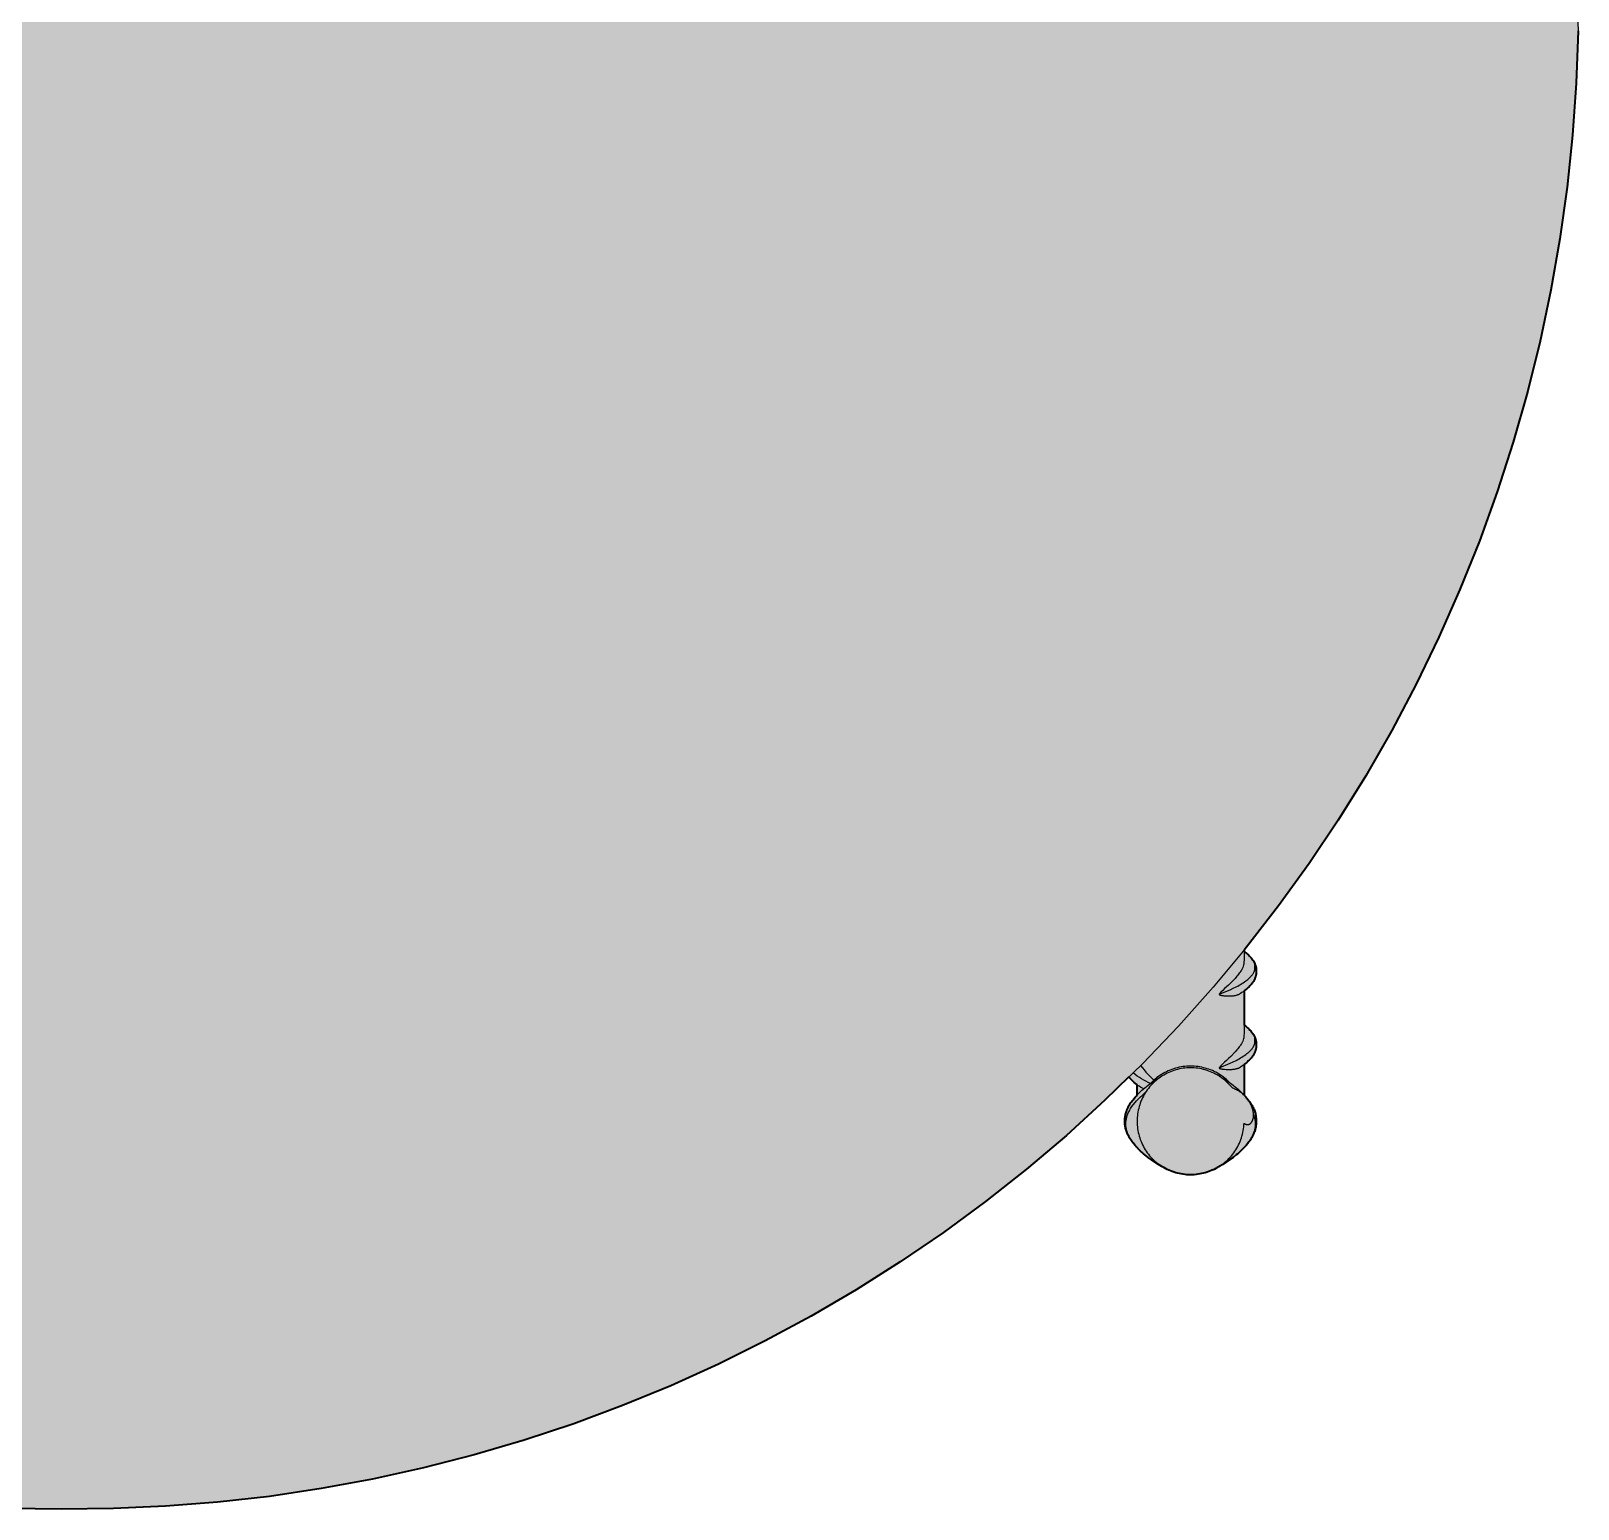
# Model space of a CAD drawing. Header units: millimetres. Extents: x 0 to 1192, y -689 to 404.
# Drawn here: x 222.3 to 453.8, y -688.6 to -467.5 of the extents above; entities that cross this region are included whole.
import ezdxf

# ---------------------------------------------------------------- set-up
doc = ezdxf.new("R2010")
doc.units = ezdxf.units.MM
doc.layers.add('Blocks', color=7, linetype='Continuous')
doc.layers.add('Blocks$Fill', color=7, linetype='Continuous', true_color=0xffffff)
doc.layers.add('Blocks$Inner', color=7, linetype='Continuous', lineweight=25, true_color=0x007f00)
doc.layers.add('Blocks$Outline', color=7, linetype='Continuous', lineweight=35, true_color=0xff3f3f)

# ---------------------------------------------------------------- blocks, each defined once
blk = doc.blocks.new('Rebar Side Table Top')
at = {"layer": 'Blocks$Fill'}
blk.add_hatch(color=256, dxfattribs=at).paths.add_polyline_path([(453.84, 0), (453.02, -15.6), (452.21, -23.36), (451.13, -31.1), (449.78, -38.79), (448.17, -46.43), (446.29, -54.01), (444.15, -61.53), (441.75, -68.96), (439.09, -76.3), (436.18, -83.55), (433.02, -90.69), (429.61, -97.72), (425.97, -104.63), (422.08, -111.4), (417.96, -118.04), (413.62, -124.53), (409.05, -130.86), (404.26, -137.03), (403.87, -137.5), (403.87, -137.69), (404.14, -137.88), (404.27, -137.99), (404.4, -138.1), (404.52, -138.21), (404.64, -138.33), (404.76, -138.45), (404.87, -138.57), (404.98, -138.7), (405.08, -138.84), (405.18, -138.97), (405.27, -139.11), (405.34, -139.23), (405.39, -139.31), (405.43, -139.4), (405.47, -139.49), (405.51, -139.58), (405.55, -139.67), (405.58, -139.77), (405.61, -139.86), (405.63, -139.96), (405.65, -140.05), (405.67, -140.15), (405.69, -140.24), (405.7, -140.34), (405.71, -140.44), (405.71, -140.54), (405.71, -140.64), (405.71, -140.74), (405.71, -140.83), (405.7, -140.93), (405.69, -141.03), (405.67, -141.13), (405.65, -141.22), (405.63, -141.32), (405.61, -141.41), (405.58, -141.51), (405.54, -141.6), (405.51, -141.69), (405.47, -141.78), (405.43, -141.87), (405.38, -141.97), (405.33, -142.06), (405.28, -142.16), (405.22, -142.25), (405.16, -142.34), (405.09, -142.44), (405.01, -142.54), (404.93, -142.64), (404.85, -142.73), (404.74, -142.85), (404.63, -142.96), (404.51, -143.07), (404.39, -143.18), (404.27, -143.28), (404.15, -143.38), (403.96, -143.53), (403.87, -143.59), (403.87, -148.69), (404.14, -148.88), (404.27, -148.99), (404.4, -149.1), (404.52, -149.21), (404.64, -149.33), (404.76, -149.45), (404.87, -149.57), (404.98, -149.7), (405.08, -149.84), (405.18, -149.97), (405.27, -150.11), (405.33, -150.23), (405.39, -150.31), (405.43, -150.4), (405.47, -150.49), (405.51, -150.58), (405.55, -150.67), (405.58, -150.77), (405.61, -150.86), (405.63, -150.96), (405.65, -151.05), (405.67, -151.15), (405.69, -151.24), (405.7, -151.34), (405.71, -151.44), (405.71, -151.54), (405.71, -151.64), (405.71, -151.74), (405.71, -151.83), (405.7, -151.93), (405.69, -152.03), (405.67, -152.13), (405.65, -152.22), (405.63, -152.32), (405.61, -152.41), (405.58, -152.51), (405.54, -152.6), (405.51, -152.69), (405.47, -152.78), (405.43, -152.87), (405.38, -152.97), (405.33, -153.06), (405.28, -153.16), (405.22, -153.25), (405.16, -153.34), (405.09, -153.44), (405.01, -153.54), (404.93, -153.64), (404.85, -153.73), (404.74, -153.85), (404.63, -153.96), (404.51, -154.07), (404.39, -154.18), (404.27, -154.28), (404.15, -154.38), (403.96, -154.53), (403.87, -154.59), (403.87, -159.17), (404.03, -159.32), (404.14, -159.44), (404.24, -159.56), (404.34, -159.68), (404.44, -159.81), (404.5, -159.89), (404.61, -160.03), (404.72, -160.18), (404.91, -160.45), (405, -160.59), (405.08, -160.73), (405.16, -160.87), (405.23, -161.02), (405.3, -161.17), (405.37, -161.32), (405.42, -161.48), (405.48, -161.63), (405.52, -161.79), (405.57, -161.95), (405.6, -162.11), (405.63, -162.27), (405.66, -162.43), (405.68, -162.6), (405.69, -162.76), (405.7, -162.93), (405.7, -163.09), (405.7, -163.26), (405.69, -163.42), (405.68, -163.59), (405.66, -163.75), (405.63, -163.91), (405.6, -164.07), (405.56, -164.23), (405.52, -164.39), (405.47, -164.54), (405.42, -164.69), (405.36, -164.83), (405.3, -164.97), (405.22, -165.16), (405.13, -165.34), (405.03, -165.51), (404.93, -165.68), (404.83, -165.85), (404.72, -166.01), (404.6, -166.17), (404.49, -166.33), (404.37, -166.48), (404.18, -166.7), (403.99, -166.92), (403.78, -167.13), (403.55, -167.37), (403.34, -167.56), (403.13, -167.75), (402.92, -167.94), (402.7, -168.12), (402.22, -168.5), (401.72, -168.86), (401.21, -169.21), (400.69, -169.54), (400.16, -169.85), (399.87, -170.02), (399.63, -170.16), (399.38, -170.29), (399.12, -170.4), (398.87, -170.51), (398.61, -170.61), (398.34, -170.7), (398.08, -170.79), (397.81, -170.86), (397.53, -170.92), (397.26, -170.97), (396.98, -171.02), (396.71, -171.05), (396.43, -171.08), (396.15, -171.09), (395.87, -171.09), (395.59, -171.09), (395.31, -171.08), (395.04, -171.05), (394.76, -171.02), (394.48, -170.97), (394.21, -170.92), (393.94, -170.86), (393.67, -170.79), (393.4, -170.7), (393.14, -170.61), (392.88, -170.51), (392.62, -170.4), (392.37, -170.29), (392.12, -170.16), (391.87, -170.02), (391.63, -169.88), (391.58, -169.85), (391.05, -169.54), (390.53, -169.21), (390.02, -168.86), (389.53, -168.5), (389.04, -168.12), (388.82, -167.94), (388.61, -167.75), (388.4, -167.56), (388.19, -167.37), (387.99, -167.16), (387.96, -167.13), (387.76, -166.92), (387.56, -166.7), (387.38, -166.48), (387.26, -166.33), (387.14, -166.17), (387.03, -166.01), (386.92, -165.85), (386.81, -165.68), (386.71, -165.51), (386.62, -165.34), (386.53, -165.16), (386.44, -164.97), (386.38, -164.83), (386.32, -164.69), (386.27, -164.54), (386.23, -164.39), (386.18, -164.25), (386.15, -164.11), (386.12, -163.97), (386.09, -163.82), (386.07, -163.68), (386.05, -163.53), (386.04, -163.39), (386.03, -163.24), (386.03, -163.09), (386.03, -162.95), (386.04, -162.8), (386.05, -162.66), (386.07, -162.51), (386.09, -162.37), (386.12, -162.22), (386.15, -162.08), (386.18, -161.94), (386.23, -161.8), (386.29, -161.61), (386.36, -161.42), (386.44, -161.23), (386.52, -161.05), (386.61, -160.87), (386.7, -160.69), (386.81, -160.52), (386.91, -160.34), (387.03, -160.18), (387.14, -160.02), (387.26, -159.86), (387.38, -159.71), (387.56, -159.49), (387.76, -159.27), (387.87, -159.14), (387.87, -157.63), (387.63, -157.45), (387.45, -157.3), (387.28, -157.15), (387.12, -156.99), (386.96, -156.83), (386.81, -156.66), (386.65, -156.46), (377.29, -165.21), (371.33, -170.25), (365.2, -175.09), (358.9, -179.72), (352.45, -184.12), (345.85, -188.3), (339.11, -192.24), (332.24, -195.95), (325.24, -199.41), (318.12, -202.64), (310.9, -205.61), (303.58, -208.33), (296.17, -210.8), (288.68, -213), (281.11, -214.95), (273.48, -216.63), (265.8, -218.04), (258.08, -219.19), (250.32, -220.07), (242.53, -220.68), (234.73, -221.02), (226.92, -221.09), (211.31, -220.68), (203.52, -220.07), (195.76, -219.19), (188.03, -218.04), (180.35, -216.63), (172.73, -214.95), (165.16, -213), (157.67, -210.8), (150.26, -208.33), (142.94, -205.61), (135.72, -202.64), (128.6, -199.41), (121.6, -195.95), (114.73, -192.24), (107.99, -188.3), (101.39, -184.12), (94.94, -179.72), (88.64, -175.09), (82.51, -170.25), (76.55, -165.21), (70.77, -159.95), (67.19, -156.46), (66.87, -156.83), (66.72, -156.99), (66.55, -157.15), (66.38, -157.3), (66.21, -157.45), (66.03, -157.59), (65.97, -157.63), (65.97, -159.14), (66.28, -159.49), (66.46, -159.71), (66.58, -159.86), (66.7, -160.02), (66.81, -160.18), (66.92, -160.34), (67.03, -160.52), (67.13, -160.69), (67.23, -160.87), (67.32, -161.05), (67.4, -161.23), (67.48, -161.42), (67.55, -161.61), (67.61, -161.8), (67.65, -161.94), (67.69, -162.08), (67.72, -162.22), (67.75, -162.37), (67.77, -162.51), (67.79, -162.66), (67.8, -162.8), (67.81, -162.95), (67.81, -163.09), (67.81, -163.24), (67.8, -163.39), (67.79, -163.53), (67.77, -163.68), (67.75, -163.82), (67.72, -163.97), (67.69, -164.11), (67.65, -164.25), (67.61, -164.39), (67.56, -164.54), (67.51, -164.69), (67.46, -164.83), (67.4, -164.97), (67.31, -165.16), (67.22, -165.34), (67.12, -165.51), (67.02, -165.68), (66.92, -165.85), (66.81, -166.01), (66.7, -166.17), (66.58, -166.33), (66.46, -166.48), (66.28, -166.7), (66.08, -166.92), (65.87, -167.13), (65.64, -167.37), (65.44, -167.56), (65.23, -167.75), (65.01, -167.94), (64.8, -168.12), (64.31, -168.5), (63.82, -168.86), (63.31, -169.21), (62.79, -169.54), (62.26, -169.85), (61.97, -170.02), (61.72, -170.16), (61.47, -170.29), (61.22, -170.4), (60.96, -170.51), (60.7, -170.61), (60.44, -170.7), (60.17, -170.79), (59.9, -170.86), (59.63, -170.92), (59.35, -170.97), (59.08, -171.02), (58.8, -171.05), (58.52, -171.08), (58.25, -171.09), (57.97, -171.09), (57.69, -171.09), (57.41, -171.08), (57.13, -171.05), (56.85, -171.02), (56.58, -170.97), (56.3, -170.92), (56.03, -170.86), (55.76, -170.79), (55.49, -170.7), (55.23, -170.61), (54.97, -170.51), (54.71, -170.4), (54.46, -170.29), (54.21, -170.16), (53.97, -170.02), (53.73, -169.88), (53.68, -169.85), (53.14, -169.54), (52.62, -169.21), (52.12, -168.86), (51.62, -168.5), (51.14, -168.12), (50.92, -167.94), (50.7, -167.75), (50.49, -167.56), (50.29, -167.37), (50.09, -167.16), (50.06, -167.13), (49.85, -166.92), (49.66, -166.7), (49.47, -166.48), (49.35, -166.33), (49.23, -166.17), (49.12, -166.01), (49.01, -165.85), (48.91, -165.68), (48.81, -165.51), (48.71, -165.34), (48.62, -165.16), (48.54, -164.97), (48.48, -164.83), (48.42, -164.69), (48.37, -164.54), (48.32, -164.39), (48.28, -164.23), (48.24, -164.07), (48.21, -163.91), (48.18, -163.75), (48.16, -163.59), (48.15, -163.42), (48.14, -163.26), (48.13, -163.09), (48.14, -162.93), (48.15, -162.76), (48.16, -162.6), (48.18, -162.43), (48.2, -162.27), (48.23, -162.11), (48.27, -161.95), (48.31, -161.79), (48.36, -161.63), (48.41, -161.48), (48.47, -161.32), (48.54, -161.17), (48.6, -161.02), (48.68, -160.87), (48.76, -160.73), (48.84, -160.59), (48.93, -160.45), (49.02, -160.31), (49.23, -160.03), (49.34, -159.89), (49.49, -159.68), (49.59, -159.56), (49.7, -159.44), (49.81, -159.32), (49.92, -159.21), (49.97, -159.17), (49.97, -154.59), (49.69, -154.38), (49.56, -154.28), (49.44, -154.18), (49.33, -154.07), (49.21, -153.96), (49.1, -153.85), (48.99, -153.73), (48.91, -153.64), (48.83, -153.54), (48.75, -153.44), (48.68, -153.34), (48.62, -153.25), (48.56, -153.16), (48.51, -153.06), (48.46, -152.97), (48.41, -152.87), (48.37, -152.78), (48.33, -152.69), (48.29, -152.6), (48.26, -152.51), (48.23, -152.41), (48.21, -152.32), (48.18, -152.22), (48.17, -152.13), (48.15, -152.03), (48.14, -151.93), (48.13, -151.83), (48.12, -151.74), (48.12, -151.64), (48.12, -151.54), (48.13, -151.44), (48.14, -151.34), (48.15, -151.24), (48.17, -151.15), (48.18, -151.05), (48.21, -150.96), (48.23, -150.86), (48.26, -150.77), (48.29, -150.67), (48.33, -150.58), (48.37, -150.49), (48.41, -150.4), (48.45, -150.31), (48.5, -150.23), (48.57, -150.11), (48.66, -149.97), (48.76, -149.84), (48.86, -149.7), (48.97, -149.57), (49.08, -149.45), (49.2, -149.33), (49.32, -149.21), (49.44, -149.1), (49.56, -148.99), (49.7, -148.88), (49.83, -148.78), (49.97, -148.69), (49.97, -143.59), (49.69, -143.38), (49.56, -143.28), (49.44, -143.18), (49.33, -143.07), (49.21, -142.96), (49.1, -142.85), (48.99, -142.73), (48.91, -142.64), (48.83, -142.54), (48.75, -142.44), (48.68, -142.34), (48.62, -142.25), (48.56, -142.16), (48.51, -142.06), (48.46, -141.97), (48.41, -141.87), (48.37, -141.78), (48.33, -141.69), (48.29, -141.6), (48.26, -141.51), (48.23, -141.41), (48.21, -141.32), (48.18, -141.22), (48.17, -141.13), (48.15, -141.03), (48.14, -140.93), (48.13, -140.83), (48.12, -140.74), (48.12, -140.64), (48.12, -140.54), (48.13, -140.44), (48.14, -140.34), (48.15, -140.24), (48.17, -140.15), (48.18, -140.05), (48.21, -139.96), (48.23, -139.86), (48.26, -139.77), (48.29, -139.67), (48.33, -139.58), (48.37, -139.49), (48.41, -139.4), (48.45, -139.31), (48.5, -139.23), (48.57, -139.11), (48.66, -138.97), (48.76, -138.84), (48.86, -138.7), (48.97, -138.57), (49.08, -138.45), (49.2, -138.33), (49.32, -138.21), (49.44, -138.1), (49.56, -137.99), (49.7, -137.88), (49.83, -137.78), (49.97, -137.69), (49.97, -137.5), (44.79, -130.86), (40.22, -124.53), (35.88, -118.04), (31.76, -111.4), (27.87, -104.63), (24.22, -97.72), (20.82, -90.69), (17.66, -83.55), (14.75, -76.3), (12.09, -68.96), (9.69, -61.53), (7.55, -54.01), (5.67, -46.43), (4.05, -38.79), (2.71, -31.1), (1.62, -23.36), (0.81, -15.6), (0.27, -7.81), (0, 0), (0.81, 15.6), (1.62, 23.36), (2.71, 31.1), (4.05, 38.79), (5.67, 46.43), (7.55, 54.01), (9.69, 61.53), (12.09, 68.96), (14.75, 76.3), (17.66, 83.55), (20.82, 90.69), (24.22, 97.72), (27.87, 104.63), (31.76, 111.4), (35.88, 118.04), (40.22, 124.53), (44.79, 130.86), (49.58, 137.03), (49.97, 137.5), (49.97, 137.69), (49.7, 137.88), (49.56, 137.99), (49.44, 138.1), (49.32, 138.21), (49.2, 138.33), (49.08, 138.45), (48.97, 138.57), (48.86, 138.7), (48.76, 138.84), (48.66, 138.97), (48.57, 139.11), (48.5, 139.23), (48.45, 139.31), (48.41, 139.4), (48.37, 139.49), (48.33, 139.58), (48.29, 139.67), (48.26, 139.77), (48.23, 139.86), (48.21, 139.96), (48.18, 140.05), (48.17, 140.15), (48.15, 140.24), (48.14, 140.34), (48.13, 140.44), (48.12, 140.54), (48.12, 140.64), (48.12, 140.74), (48.13, 140.83), (48.14, 140.93), (48.15, 141.03), (48.17, 141.13), (48.18, 141.22), (48.21, 141.32), (48.23, 141.41), (48.26, 141.51), (48.29, 141.6), (48.33, 141.69), (48.37, 141.78), (48.41, 141.87), (48.46, 141.97), (48.51, 142.06), (48.56, 142.16), (48.62, 142.25), (48.68, 142.34), (48.75, 142.44), (48.83, 142.54), (48.91, 142.64), (48.99, 142.73), (49.1, 142.85), (49.21, 142.96), (49.33, 143.07), (49.44, 143.18), (49.56, 143.28), (49.69, 143.38), (49.88, 143.53), (49.97, 143.59), (49.97, 148.69), (49.7, 148.88), (49.56, 148.99), (49.44, 149.1), (49.32, 149.21), (49.2, 149.33), (49.08, 149.45), (48.97, 149.57), (48.86, 149.7), (48.76, 149.84), (48.66, 149.97), (48.57, 150.11), (48.5, 150.23), (48.45, 150.31), (48.41, 150.4), (48.37, 150.49), (48.33, 150.58), (48.29, 150.67), (48.26, 150.77), (48.23, 150.86), (48.21, 150.96), (48.18, 151.05), (48.17, 151.15), (48.15, 151.24), (48.14, 151.34), (48.13, 151.44), (48.12, 151.54), (48.12, 151.64), (48.12, 151.74), (48.13, 151.83), (48.14, 151.93), (48.15, 152.03), (48.17, 152.13), (48.18, 152.22), (48.21, 152.32), (48.23, 152.41), (48.26, 152.51), (48.29, 152.6), (48.33, 152.69), (48.37, 152.78), (48.41, 152.87), (48.46, 152.97), (48.51, 153.06), (48.56, 153.16), (48.62, 153.25), (48.68, 153.34), (48.75, 153.44), (48.83, 153.54), (48.91, 153.64), (48.99, 153.73), (49.1, 153.85), (49.21, 153.96), (49.33, 154.07), (49.44, 154.18), (49.56, 154.28), (49.69, 154.38), (49.88, 154.53), (49.97, 154.59), (49.97, 159.17), (49.81, 159.32), (49.7, 159.44), (49.59, 159.56), (49.49, 159.68), (49.4, 159.81), (49.34, 159.89), (49.23, 160.03), (49.12, 160.18), (48.93, 160.45), (48.84, 160.59), (48.76, 160.73), (48.68, 160.87), (48.6, 161.02), (48.54, 161.17), (48.47, 161.32), (48.41, 161.48), (48.36, 161.63), (48.31, 161.79), (48.27, 161.95), (48.23, 162.11), (48.2, 162.27), (48.18, 162.43), (48.16, 162.6), (48.15, 162.76), (48.14, 162.93), (48.13, 163.09), (48.14, 163.26), (48.15, 163.42), (48.16, 163.59), (48.18, 163.75), (48.21, 163.91), (48.24, 164.07), (48.28, 164.23), (48.32, 164.39), (48.37, 164.54), (48.42, 164.69), (48.48, 164.83), (48.54, 164.97), (48.62, 165.16), (48.71, 165.34), (48.81, 165.51), (48.91, 165.68), (49.01, 165.85), (49.12, 166.01), (49.23, 166.17), (49.35, 166.33), (49.47, 166.48), (49.66, 166.7), (49.85, 166.92), (50.06, 167.13), (50.29, 167.37), (50.49, 167.56), (50.7, 167.75), (50.92, 167.94), (51.14, 168.12), (51.62, 168.5), (52.12, 168.86), (52.62, 169.21), (53.14, 169.54), (53.68, 169.85), (53.97, 170.02), (54.21, 170.16), (54.46, 170.29), (54.71, 170.4), (54.97, 170.51), (55.23, 170.61), (55.49, 170.7), (55.76, 170.79), (56.03, 170.86), (56.3, 170.92), (56.58, 170.97), (56.85, 171.02), (57.13, 171.05), (57.41, 171.08), (57.69, 171.09), (57.97, 171.09), (58.25, 171.09), (58.52, 171.08), (58.8, 171.05), (59.08, 171.02), (59.35, 170.97), (59.63, 170.92), (59.9, 170.86), (60.17, 170.79), (60.44, 170.7), (60.7, 170.61), (60.96, 170.51), (61.22, 170.4), (61.47, 170.29), (61.72, 170.16), (61.97, 170.02), (62.2, 169.88), (62.26, 169.85), (62.79, 169.54), (63.31, 169.21), (63.82, 168.86), (64.31, 168.5), (64.8, 168.12), (65.01, 167.94), (65.23, 167.75), (65.44, 167.56), (65.64, 167.37), (65.84, 167.16), (65.87, 167.13), (66.08, 166.92), (66.28, 166.7), (66.46, 166.48), (66.58, 166.33), (66.7, 166.17), (66.81, 166.01), (66.92, 165.85), (67.02, 165.68), (67.12, 165.51), (67.22, 165.34), (67.31, 165.16), (67.4, 164.97), (67.46, 164.83), (67.51, 164.69), (67.56, 164.54), (67.61, 164.39), (67.65, 164.25), (67.69, 164.11), (67.72, 163.97), (67.75, 163.82), (67.77, 163.68), (67.79, 163.53), (67.8, 163.39), (67.81, 163.24), (67.81, 163.09), (67.81, 162.95), (67.8, 162.8), (67.79, 162.66), (67.77, 162.51), (67.75, 162.37), (67.72, 162.22), (67.69, 162.08), (67.65, 161.94), (67.61, 161.8), (67.55, 161.61), (67.48, 161.42), (67.4, 161.23), (67.32, 161.05), (67.23, 160.87), (67.13, 160.69), (67.03, 160.52), (66.92, 160.34), (66.81, 160.18), (66.7, 160.02), (66.58, 159.86), (66.46, 159.71), (66.28, 159.49), (66.08, 159.27), (65.97, 159.14), (65.97, 157.63), (66.21, 157.45), (66.38, 157.3), (66.55, 157.15), (66.72, 156.99), (66.87, 156.83), (67.03, 156.66), (67.19, 156.46), (76.55, 165.21), (82.51, 170.25), (88.64, 175.09), (94.94, 179.72), (101.39, 184.12), (107.99, 188.3), (114.73, 192.24), (121.6, 195.95), (128.6, 199.41), (135.72, 202.64), (142.94, 205.61), (150.26, 208.33), (157.67, 210.8), (165.16, 213), (172.73, 214.95), (180.35, 216.63), (188.03, 218.04), (195.76, 219.19), (203.52, 220.07), (211.31, 220.68), (219.11, 221.02), (226.92, 221.09), (242.53, 220.68), (250.32, 220.07), (258.08, 219.19), (265.8, 218.04), (273.48, 216.63), (281.11, 214.95), (288.68, 213), (296.17, 210.8), (303.58, 208.33), (310.9, 205.61), (318.12, 202.64), (325.24, 199.41), (332.24, 195.95), (339.11, 192.24), (345.85, 188.3), (352.45, 184.12), (358.9, 179.72), (365.2, 175.09), (371.33, 170.25), (377.29, 165.21), (383.07, 159.95), (386.65, 156.46), (386.96, 156.83), (387.12, 156.99), (387.28, 157.15), (387.45, 157.3), (387.63, 157.45), (387.81, 157.59), (387.87, 157.63), (387.87, 159.14), (387.56, 159.49), (387.38, 159.71), (387.26, 159.86), (387.14, 160.02), (387.03, 160.18), (386.91, 160.34), (386.81, 160.52), (386.7, 160.69), (386.61, 160.87), (386.52, 161.05), (386.44, 161.23), (386.36, 161.42), (386.29, 161.61), (386.23, 161.8), (386.18, 161.94), (386.15, 162.08), (386.12, 162.22), (386.09, 162.37), (386.07, 162.51), (386.05, 162.66), (386.04, 162.8), (386.03, 162.95), (386.03, 163.09), (386.03, 163.24), (386.04, 163.39), (386.05, 163.53), (386.07, 163.68), (386.09, 163.82), (386.12, 163.97), (386.15, 164.11), (386.18, 164.25), (386.23, 164.39), (386.27, 164.54), (386.32, 164.69), (386.38, 164.83), (386.44, 164.97), (386.53, 165.16), (386.62, 165.34), (386.71, 165.51), (386.81, 165.68), (386.92, 165.85), (387.03, 166.01), (387.14, 166.17), (387.26, 166.33), (387.38, 166.48), (387.56, 166.7), (387.76, 166.92), (387.96, 167.13), (388.19, 167.37), (388.4, 167.56), (388.61, 167.75), (388.82, 167.94), (389.04, 168.12), (389.53, 168.5), (390.02, 168.86), (390.53, 169.21), (391.05, 169.54), (391.58, 169.85), (391.87, 170.02), (392.12, 170.16), (392.37, 170.29), (392.62, 170.4), (392.88, 170.51), (393.14, 170.61), (393.4, 170.7), (393.67, 170.79), (393.94, 170.86), (394.21, 170.92), (394.48, 170.97), (394.76, 171.02), (395.04, 171.05), (395.31, 171.08), (395.59, 171.09), (395.87, 171.09), (396.15, 171.09), (396.43, 171.08), (396.71, 171.05), (396.98, 171.02), (397.26, 170.97), (397.53, 170.92), (397.81, 170.86), (398.08, 170.79), (398.34, 170.7), (398.61, 170.61), (398.87, 170.51), (399.12, 170.4), (399.38, 170.29), (399.63, 170.16), (399.87, 170.02), (400.11, 169.88), (400.16, 169.85), (400.69, 169.54), (401.21, 169.21), (401.72, 168.86), (402.22, 168.5), (402.7, 168.12), (402.92, 167.94), (403.13, 167.75), (403.34, 167.56), (403.55, 167.37), (403.75, 167.16), (403.78, 167.13), (403.99, 166.92), (404.18, 166.7), (404.37, 166.48), (404.49, 166.33), (404.6, 166.17), (404.72, 166.01), (404.83, 165.85), (404.93, 165.68), (405.03, 165.51), (405.13, 165.34), (405.22, 165.16), (405.3, 164.97), (405.36, 164.83), (405.42, 164.69), (405.47, 164.54), (405.52, 164.39), (405.56, 164.23), (405.6, 164.07), (405.63, 163.91), (405.66, 163.75), (405.68, 163.59), (405.69, 163.42), (405.7, 163.26), (405.7, 163.09), (405.7, 162.93), (405.69, 162.76), (405.68, 162.6), (405.66, 162.43), (405.63, 162.27), (405.6, 162.11), (405.57, 161.95), (405.52, 161.79), (405.48, 161.63), (405.42, 161.48), (405.37, 161.32), (405.3, 161.17), (405.23, 161.02), (405.16, 160.87), (405.08, 160.73), (405, 160.59), (404.91, 160.45), (404.81, 160.31), (404.61, 160.03), (404.5, 159.89), (404.34, 159.68), (404.24, 159.56), (404.14, 159.44), (404.03, 159.32), (403.92, 159.21), (403.87, 159.17), (403.87, 154.59), (404.15, 154.38), (404.27, 154.28), (404.39, 154.18), (404.51, 154.07), (404.63, 153.96), (404.74, 153.85), (404.85, 153.73), (404.93, 153.64), (405.01, 153.54), (405.09, 153.44), (405.16, 153.34), (405.22, 153.25), (405.28, 153.16), (405.33, 153.06), (405.38, 152.97), (405.43, 152.87), (405.47, 152.78), (405.51, 152.69), (405.54, 152.6), (405.58, 152.51), (405.61, 152.41), (405.63, 152.32), (405.65, 152.22), (405.67, 152.13), (405.69, 152.03), (405.7, 151.93), (405.71, 151.83), (405.71, 151.74), (405.71, 151.64), (405.71, 151.54), (405.71, 151.44), (405.7, 151.34), (405.69, 151.24), (405.67, 151.15), (405.65, 151.05), (405.63, 150.96), (405.61, 150.86), (405.58, 150.77), (405.55, 150.67), (405.51, 150.58), (405.47, 150.49), (405.43, 150.4), (405.39, 150.31), (405.33, 150.23), (405.27, 150.11), (405.18, 149.97), (405.08, 149.84), (404.98, 149.7), (404.87, 149.57), (404.76, 149.45), (404.64, 149.33), (404.52, 149.21), (404.4, 149.1), (404.27, 148.99), (404.14, 148.88), (404.01, 148.78), (403.87, 148.69), (403.87, 143.59), (404.15, 143.38), (404.27, 143.28), (404.39, 143.18), (404.51, 143.07), (404.63, 142.96), (404.74, 142.85), (404.85, 142.73), (404.93, 142.64), (405.01, 142.54), (405.09, 142.44), (405.16, 142.34), (405.22, 142.25), (405.28, 142.16), (405.33, 142.06), (405.38, 141.97), (405.43, 141.87), (405.47, 141.78), (405.51, 141.69), (405.54, 141.6), (405.58, 141.51), (405.61, 141.41), (405.63, 141.32), (405.65, 141.22), (405.67, 141.13), (405.69, 141.03), (405.7, 140.93), (405.71, 140.83), (405.71, 140.74), (405.71, 140.64), (405.71, 140.54), (405.71, 140.44), (405.7, 140.34), (405.69, 140.24), (405.67, 140.15), (405.65, 140.05), (405.63, 139.96), (405.61, 139.86), (405.58, 139.77), (405.55, 139.67), (405.51, 139.58), (405.47, 139.49), (405.43, 139.4), (405.39, 139.31), (405.34, 139.23), (405.27, 139.11), (405.18, 138.97), (405.08, 138.84), (404.98, 138.7), (404.87, 138.57), (404.76, 138.45), (404.64, 138.33), (404.52, 138.21), (404.4, 138.1), (404.27, 137.99), (404.14, 137.88), (404.01, 137.78), (403.87, 137.69), (403.87, 137.5), (409.05, 130.86), (413.62, 124.53), (417.96, 118.04), (422.08, 111.4), (425.97, 104.63), (429.61, 97.72), (433.02, 90.69), (436.18, 83.55), (439.09, 76.3), (441.75, 68.96), (444.15, 61.53), (446.29, 54.01), (448.17, 46.43), (449.78, 38.79), (451.13, 31.1), (452.21, 23.36), (453.02, 15.6), (453.57, 7.81)], flags=0)
at = {"layer": 'Blocks$Inner'}
for p, q in [((403.87, -137.5), (403.87, -138.95)), ((403.87, -143.59), (403.87, -149.95)), ((388.4, -154.75), (388.66, -155.09)), ((386.81, -156.66), (386.65, -156.46)), ((387.58, -156.11), (387.26, -155.86)), ((387.87, -157.63), (387.87, -159.14))]:
    blk.add_line(p, q, dxfattribs=at)
for points in [[(453.57, 7.81), (453.84, 0), (453.57, -7.81), (453.02, -15.6), (452.21, -23.36), (451.13, -31.1), (449.78, -38.79), (448.17, -46.43), (446.29, -54.01), (444.15, -61.53), (441.75, -68.96), (439.09, -76.3), (436.18, -83.55), (433.02, -90.69), (429.61, -97.72), (425.97, -104.63), (422.08, -111.4), (417.96, -118.04), (413.62, -124.53), (409.05, -130.86), (404.26, -137.03), (399.26, -143.04), (394.06, -148.86), (388.66, -154.5), (383.07, -159.95), (377.29, -165.21), (371.33, -170.25), (365.2, -175.09), (358.9, -179.72), (352.45, -184.12), (345.85, -188.3), (339.11, -192.24), (332.24, -195.95), (325.24, -199.41), (318.12, -202.64), (310.9, -205.61), (303.58, -208.33), (296.17, -210.8), (288.68, -213), (281.11, -214.95), (273.48, -216.63), (265.8, -218.04), (258.08, -219.19), (250.32, -220.07), (242.53, -220.68), (234.73, -221.02), (226.92, -221.09), (219.11, -221.02)], [(403.87, -138.95), (403.86, -139.27), (403.85, -139.39), (403.84, -139.5), (403.83, -139.57), (403.82, -139.64), (403.8, -139.71), (403.68, -140.11), (403.65, -140.19), (403.61, -140.26), (403.57, -140.33), (403.53, -140.41), (403.49, -140.49), (403.44, -140.56), (403.35, -140.69), (403.27, -140.82), (403.16, -140.96), (403.06, -141.1), (402.94, -141.25), (402.81, -141.4), (402.54, -141.71), (401.89, -142.38), (401.53, -142.72), (401.24, -142.98), (400.95, -143.24), (400.68, -143.51), (400.41, -143.79), (400.15, -144.08), (401.8, -143.42), (402.25, -143.2), (402.7, -142.98), (402.92, -142.86), (403.13, -142.74), (403.34, -142.62), (403.55, -142.5), (403.75, -142.37), (403.94, -142.24), (404.13, -142.1), (404.31, -141.96), (404.42, -141.87), (404.53, -141.78), (404.64, -141.68), (404.74, -141.58), (404.84, -141.48), (404.94, -141.38), (405, -141.31), (405.07, -141.23), (405.13, -141.15), (405.19, -141.07), (405.23, -141), (405.27, -140.94), (405.31, -140.87), (405.35, -140.8), (405.38, -140.74), (405.41, -140.68), (405.43, -140.62), (405.45, -140.56), (405.47, -140.51), (405.49, -140.45), (405.51, -140.39), (405.51, -139.66), (405.49, -139.6), (405.47, -139.54), (405.45, -139.48), (405.43, -139.43), (405.41, -139.37), (405.38, -139.31), (405.27, -139.11), (405.18, -138.97), (405.08, -138.84), (404.98, -138.7), (404.87, -138.57), (404.76, -138.45), (404.64, -138.33), (404.52, -138.21), (404.4, -138.1), (404.27, -137.99), (404.14, -137.88), (404.01, -137.78), (403.87, -137.69)], [(400.15, -144.08), (400.15, -144.08), (400.15, -144.09), (400.15, -144.09), (400.15, -144.09), (400.15, -144.09), (400.15, -144.1), (400.15, -144.1), (400.15, -144.1), (400.15, -144.1), (400.15, -144.1), (400.15, -144.11), (400.15, -144.11), (400.15, -144.11), (400.15, -144.11), (400.16, -144.11), (400.16, -144.11), (400.16, -144.12), (400.16, -144.12), (400.16, -144.12), (400.16, -144.12), (400.16, -144.12), (400.16, -144.13), (400.16, -144.13), (400.16, -144.13), (400.16, -144.13), (400.16, -144.13), (400.17, -144.13), (400.17, -144.14), (400.17, -144.14), (400.17, -144.14), (400.17, -144.14), (400.17, -144.14), (400.17, -144.14), (400.17, -144.15), (400.18, -144.15), (400.18, -144.15), (400.18, -144.15), (400.18, -144.15), (400.18, -144.16), (400.19, -144.16), (400.19, -144.16), (400.2, -144.17), (400.2, -144.17), (400.2, -144.17), (400.21, -144.17), (400.21, -144.18), (400.22, -144.18), (400.22, -144.18), (400.23, -144.19), (400.23, -144.19), (400.24, -144.19), (400.25, -144.2), (400.27, -144.2), (400.28, -144.21), (400.29, -144.21), (400.3, -144.22), (400.33, -144.23), (400.37, -144.24), (400.41, -144.25), (400.45, -144.25), (400.49, -144.26), (400.55, -144.27), (400.61, -144.28), (400.73, -144.3), (400.85, -144.31), (400.97, -144.32), (401.2, -144.33), (401.42, -144.34), (401.65, -144.35), (401.88, -144.34), (401.99, -144.34), (402.1, -144.33), (402.2, -144.32), (402.3, -144.31), (402.4, -144.3), (402.49, -144.28), (402.59, -144.26), (402.68, -144.24), (402.75, -144.22), (402.82, -144.2), (402.88, -144.18), (402.95, -144.15), (403.02, -144.13), (403.18, -144.04), (403.36, -143.93), (403.56, -143.8), (403.77, -143.67), (403.96, -143.53), (404.15, -143.38), (404.27, -143.28), (404.39, -143.18), (404.51, -143.07), (404.63, -142.96), (404.74, -142.85), (404.85, -142.73), (404.93, -142.64), (405.01, -142.54), (405.09, -142.44), (405.16, -142.34), (405.22, -142.25), (405.28, -142.16), (405.33, -142.06), (405.38, -141.97), (405.43, -141.87), (405.47, -141.78), (405.51, -141.69), (405.54, -141.6), (405.58, -141.51), (405.61, -141.41), (405.63, -141.32), (405.65, -141.22), (405.67, -141.13), (405.69, -141.03), (405.7, -140.93), (405.71, -140.83), (405.71, -140.74), (405.71, -140.64), (405.71, -140.54), (405.71, -140.44), (405.7, -140.34), (405.69, -140.24), (405.67, -140.15), (405.65, -140.05), (405.63, -139.96), (405.61, -139.86), (405.58, -139.77), (405.55, -139.67), (405.51, -139.58), (405.47, -139.49), (405.43, -139.4), (405.39, -139.31), (405.34, -139.23)], [(400.15, -155.08), (401.8, -154.42), (402.25, -154.2), (402.7, -153.98), (402.92, -153.86), (403.13, -153.74), (403.34, -153.62), (403.55, -153.5), (403.75, -153.37), (403.94, -153.24), (404.13, -153.1), (404.31, -152.96), (404.42, -152.87), (404.53, -152.78), (404.64, -152.68), (404.74, -152.58), (404.84, -152.48), (404.94, -152.38), (405, -152.31), (405.07, -152.23), (405.13, -152.15), (405.19, -152.07), (405.23, -152), (405.27, -151.94), (405.31, -151.87), (405.35, -151.8), (405.38, -151.74), (405.41, -151.68), (405.43, -151.62), (405.45, -151.56), (405.47, -151.51), (405.49, -151.45), (405.51, -151.39), (405.51, -150.66), (405.49, -150.6), (405.47, -150.54), (405.45, -150.48), (405.43, -150.43), (405.41, -150.37), (405.38, -150.31), (405.27, -150.11), (405.18, -149.97), (405.08, -149.84), (404.98, -149.7), (404.87, -149.57), (404.76, -149.45), (404.64, -149.33), (404.52, -149.21), (404.4, -149.1), (404.27, -148.99), (404.14, -148.88), (404.01, -148.78), (403.87, -148.69)], [(403.87, -149.95), (403.86, -150.27), (403.85, -150.39), (403.84, -150.5), (403.83, -150.57), (403.82, -150.64), (403.8, -150.71), (403.68, -151.11), (403.65, -151.19), (403.61, -151.26), (403.57, -151.33), (403.53, -151.41), (403.49, -151.49), (403.44, -151.56), (403.35, -151.69), (403.27, -151.82), (403.16, -151.96), (403.06, -152.1), (402.94, -152.25), (402.81, -152.4), (402.54, -152.71), (401.89, -153.38), (401.53, -153.72), (401.24, -153.98), (400.95, -154.24), (400.68, -154.51), (400.41, -154.79), (400.15, -155.08), (400.15, -155.08), (400.15, -155.09), (400.15, -155.09), (400.15, -155.09), (400.15, -155.09), (400.15, -155.1), (400.15, -155.1), (400.15, -155.1), (400.15, -155.1), (400.15, -155.1), (400.15, -155.11), (400.15, -155.11), (400.15, -155.11), (400.15, -155.11), (400.16, -155.11), (400.16, -155.11), (400.16, -155.12), (400.16, -155.12), (400.16, -155.12), (400.16, -155.12), (400.16, -155.12), (400.16, -155.13), (400.16, -155.13), (400.16, -155.13), (400.16, -155.13), (400.16, -155.13), (400.17, -155.13), (400.17, -155.14), (400.17, -155.14), (400.17, -155.14), (400.17, -155.14), (400.17, -155.14), (400.17, -155.14), (400.17, -155.15), (400.18, -155.15), (400.18, -155.15), (400.18, -155.15), (400.18, -155.15), (400.18, -155.16), (400.19, -155.16), (400.19, -155.16), (400.2, -155.17), (400.2, -155.17), (400.2, -155.17), (400.21, -155.17), (400.21, -155.18), (400.22, -155.18), (400.22, -155.18), (400.23, -155.19), (400.23, -155.19), (400.24, -155.19), (400.25, -155.2), (400.27, -155.2), (400.28, -155.21), (400.29, -155.21), (400.3, -155.22), (400.33, -155.23), (400.37, -155.24), (400.41, -155.25), (400.45, -155.25), (400.49, -155.26), (400.55, -155.27), (400.61, -155.28), (400.73, -155.3), (400.85, -155.31), (400.97, -155.32), (401.2, -155.33), (401.42, -155.34), (401.65, -155.35), (401.88, -155.34), (401.99, -155.34), (402.1, -155.33), (402.2, -155.32), (402.3, -155.31), (402.4, -155.3), (402.49, -155.28), (402.59, -155.26), (402.68, -155.24), (402.75, -155.22), (402.82, -155.2), (402.88, -155.18), (402.95, -155.15), (403.02, -155.13), (403.18, -155.04), (403.36, -154.93), (403.56, -154.8), (403.77, -154.67), (403.96, -154.53), (404.15, -154.38), (404.27, -154.28), (404.39, -154.18), (404.51, -154.07), (404.63, -153.96), (404.74, -153.85), (404.85, -153.73), (404.93, -153.64), (405.01, -153.54), (405.09, -153.44), (405.16, -153.34), (405.22, -153.25), (405.28, -153.16), (405.33, -153.06), (405.38, -152.97), (405.43, -152.87), (405.47, -152.78), (405.51, -152.69), (405.54, -152.6), (405.58, -152.51), (405.61, -152.41), (405.63, -152.32), (405.65, -152.22), (405.67, -152.13), (405.69, -152.03), (405.7, -151.93), (405.71, -151.83), (405.71, -151.74), (405.71, -151.64), (405.71, -151.54), (405.71, -151.44), (405.7, -151.34), (405.69, -151.24), (405.67, -151.15), (405.65, -151.05), (405.63, -150.96), (405.61, -150.86), (405.58, -150.77), (405.55, -150.67), (405.51, -150.58), (405.47, -150.49), (405.43, -150.4), (405.39, -150.31), (405.33, -150.23)], [(401.86, -157.42), (401.67, -157.22), (401.47, -157.03), (401.26, -156.85), (401.04, -156.67), (400.82, -156.5), (400.6, -156.33), (400.36, -156.18), (400.13, -156.03), (399.89, -155.89), (399.64, -155.76), (399.39, -155.63), (399.13, -155.52), (398.87, -155.41), (398.61, -155.31), (398.35, -155.23), (398.08, -155.15), (397.81, -155.08), (397.54, -155.01), (397.26, -154.96), (396.99, -154.92), (396.71, -154.89), (396.43, -154.86), (396.15, -154.85), (395.87, -154.84), (395.59, -154.85), (395.3, -154.86), (395.02, -154.89), (394.73, -154.92), (394.45, -154.97), (394.17, -155.02), (393.89, -155.09), (393.62, -155.16), (393.34, -155.24), (393.07, -155.33), (392.81, -155.44), (392.54, -155.55), (392.28, -155.67), (392.03, -155.79), (391.78, -155.93), (391.53, -156.08), (391.29, -156.23), (391.06, -156.39), (390.83, -156.56), (390.61, -156.74), (390.39, -156.93)], [(403.87, -154.59), (403.87, -159.17)], [(387.96, -167.13), (387.76, -166.92), (387.56, -166.7), (387.38, -166.48), (387.26, -166.33), (387.14, -166.17), (387.03, -166.01), (386.92, -165.85), (386.81, -165.68), (386.71, -165.51), (386.62, -165.34), (386.53, -165.16), (386.44, -164.97), (386.38, -164.83), (386.32, -164.69), (386.27, -164.54), (386.23, -164.39), (386.18, -164.25), (386.15, -164.11), (386.12, -163.97), (386.09, -163.82), (386.07, -163.68), (386.05, -163.53), (386.04, -163.39), (386.03, -163.24), (386.03, -163.09), (386.03, -162.95), (386.04, -162.8), (386.05, -162.66), (386.07, -162.51), (386.09, -162.37), (386.12, -162.22), (386.15, -162.08), (386.18, -161.94), (386.23, -161.8), (386.29, -161.61), (386.36, -161.42), (386.44, -161.23), (386.52, -161.05), (386.61, -160.87), (386.7, -160.69), (386.81, -160.52), (386.91, -160.34), (387.03, -160.18), (387.14, -160.02), (387.26, -159.86), (387.38, -159.71), (387.56, -159.49), (387.76, -159.27), (387.95, -159.06), (388.16, -158.85), (388.37, -158.65), (388.58, -158.46), (388.8, -158.27), (389.02, -158.08), (389.51, -157.7), (390.01, -157.33), (390.52, -156.99), (391.04, -156.66), (391.58, -156.35)], [(388.86, -158.22), (388.56, -158.08), (388.37, -157.97), (388.18, -157.85), (387.99, -157.72), (387.81, -157.59), (387.63, -157.45), (387.45, -157.3), (387.28, -157.15), (387.12, -156.99), (386.96, -156.83), (386.81, -156.66)], [(388.66, -155.09), (388.93, -155.42), (389.2, -155.74), (389.48, -156.05), (389.78, -156.35), (390.08, -156.64), (390.39, -156.93), (389.88, -157.42), (389.53, -157.27), (389.19, -157.1), (388.86, -156.92), (388.53, -156.74), (388.21, -156.54), (387.89, -156.33), (387.58, -156.11)], [(400.17, -156.35), (400.59, -156.59), (401.01, -156.84), (401.42, -157.11), (401.83, -157.39), (402.22, -157.68), (402.6, -157.99), (402.97, -158.31), (403.34, -158.64), (403.69, -158.98), (404.03, -159.33), (404.35, -159.7)], [(391.58, -169.85), (391.05, -169.54), (390.53, -169.21), (390.02, -168.86), (389.53, -168.5), (389.04, -168.12), (388.82, -167.94), (388.61, -167.75), (388.4, -167.56), (388.19, -167.37), (387.99, -167.16), (387.8, -166.96), (387.61, -166.75), (387.43, -166.53), (387.32, -166.39), (387.21, -166.24), (387.1, -166.08), (387, -165.93), (386.9, -165.77), (386.8, -165.62), (386.72, -165.45), (386.63, -165.29), (386.56, -165.12), (386.5, -164.99), (386.45, -164.86), (386.4, -164.73), (386.36, -164.6), (386.33, -164.48), (386.29, -164.36), (386.27, -164.24), (386.24, -164.11), (386.23, -163.99), (386.21, -163.86), (386.2, -163.74), (386.19, -163.61), (386.19, -163.49), (386.19, -163.36), (386.2, -163.23), (386.21, -163.11), (386.23, -162.98), (386.24, -162.86), (386.27, -162.74), (386.29, -162.61), (386.33, -162.49), (386.36, -162.37), (386.4, -162.24), (386.45, -162.11), (386.5, -161.98), (386.56, -161.85), (386.63, -161.68), (386.72, -161.52), (386.8, -161.36), (386.9, -161.2), (387, -161.04), (387.1, -160.89), (387.8, -160.01), (387.99, -159.81), (388.19, -159.61), (388.4, -159.41), (388.61, -159.22), (389.15, -158.76)], [(405.31, -162.15), (405.35, -162.27), (405.39, -162.39), (405.42, -162.51), (405.45, -162.63), (405.48, -162.75), (405.5, -162.87), (405.52, -163), (405.53, -163.12), (405.54, -163.25), (405.55, -163.37), (405.55, -163.5), (405.55, -163.62), (405.54, -163.74), (405.53, -163.87), (405.52, -163.99), (405.5, -164.12), (405.47, -164.24), (405.45, -164.36), (405.42, -164.48), (405.38, -164.6), (405.34, -164.73), (405.29, -164.86), (405.24, -164.99), (405.19, -165.12), (405.11, -165.29), (405.03, -165.45), (404.94, -165.62), (404.84, -165.77), (404.75, -165.93), (404.64, -166.08), (404.54, -166.24), (404.42, -166.39), (404.31, -166.53), (404.13, -166.75), (403.94, -166.96), (403.75, -167.16), (403.55, -167.37), (403.34, -167.56), (403.13, -167.75), (402.92, -167.94), (402.7, -168.12), (402.22, -168.5), (401.72, -168.86), (401.21, -169.21), (400.69, -169.54), (400.16, -169.85)]]:
    blk.add_lwpolyline(points, dxfattribs=at)
blk.add_lwpolyline([(405.31, -162.24), (405.31, -162.15), (405.29, -161.99), (405.27, -161.84), (405.25, -161.68), (405.22, -161.53), (405.18, -161.37), (405.14, -161.22), (405.09, -161.07), (405.04, -160.92), (404.98, -160.77), (404.92, -160.63), (404.85, -160.48), (404.78, -160.34), (404.7, -160.2), (404.62, -160.07), (404.53, -159.94), (404.44, -159.81), (404.34, -159.68), (404.24, -159.56), (404.14, -159.44), (404.03, -159.32), (403.92, -159.21), (403.8, -159.11), (403.68, -159), (403.56, -158.9), (403.43, -158.81), (403.3, -158.72), (403.17, -158.63), (403.03, -158.55), (402.9, -158.47), (402.76, -158.4), (402.61, -158.33), (402.47, -158.27), (402.32, -158.21), (402.17, -158.16), (401.99, -157.95), (401.81, -157.73), (401.62, -157.53), (401.42, -157.33), (401.22, -157.14), (401.01, -156.96), (400.79, -156.79), (400.57, -156.62), (400.34, -156.46), (400.1, -156.31), (399.86, -156.16), (399.62, -156.03), (399.37, -155.9), (399.12, -155.78), (398.86, -155.67), (398.6, -155.57), (398.34, -155.48), (398.07, -155.4), (397.8, -155.33), (397.53, -155.27), (397.25, -155.22), (396.98, -155.17), (396.7, -155.14), (396.42, -155.11), (396.14, -155.1), (395.86, -155.09), (395.58, -155.1), (395.31, -155.11), (395.03, -155.14), (394.75, -155.17), (394.48, -155.22), (394.2, -155.27), (393.93, -155.33), (393.66, -155.41), (393.39, -155.49), (393.13, -155.58), (392.87, -155.68), (392.61, -155.79), (392.36, -155.91), (392.11, -156.03), (391.87, -156.17), (391.63, -156.31), (391.39, -156.47), (391.16, -156.63), (390.94, -156.79), (390.72, -156.97), (390.51, -157.15), (390.31, -157.34), (390.11, -157.54), (389.92, -157.75), (389.74, -157.96), (389.56, -158.17), (389.4, -158.4), (389.24, -158.63), (389.08, -158.86), (388.94, -159.1), (388.81, -159.34), (388.68, -159.59), (388.56, -159.85), (388.45, -160.1), (388.35, -160.36), (388.26, -160.63), (388.18, -160.89), (388.11, -161.16), (388.05, -161.44), (387.99, -161.71), (387.95, -161.99), (387.91, -162.26), (387.89, -162.54), (387.88, -162.82), (387.87, -163.1), (387.88, -163.38), (387.89, -163.66), (387.92, -163.93), (387.95, -164.21), (387.99, -164.49), (388.05, -164.76), (388.11, -165.03), (388.18, -165.3), (388.26, -165.57), (388.35, -165.83), (388.46, -166.09), (388.56, -166.35), (388.68, -166.6), (388.81, -166.85), (388.94, -167.1), (389.09, -167.34), (389.24, -167.57), (389.4, -167.8), (389.57, -168.02), (389.74, -168.24), (389.93, -168.45), (390.12, -168.65), (390.32, -168.85), (390.52, -169.04), (390.73, -169.22), (390.95, -169.4), (391.17, -169.57), (391.4, -169.73), (391.63, -169.88), (391.87, -170.02), (392.12, -170.16), (392.37, -170.29), (392.62, -170.4), (392.88, -170.51), (393.14, -170.61), (393.4, -170.7), (393.67, -170.79), (393.94, -170.86), (394.21, -170.92), (394.48, -170.97), (394.76, -171.02), (395.04, -171.05), (395.31, -171.08), (395.59, -171.09), (395.87, -171.09), (396.15, -171.09), (396.43, -171.08), (396.71, -171.05), (396.98, -171.02), (397.26, -170.97), (397.53, -170.92), (397.81, -170.86), (398.08, -170.79), (398.34, -170.7), (398.61, -170.61), (398.87, -170.51), (399.12, -170.4), (399.38, -170.29), (399.63, -170.16), (399.87, -170.02), (400.11, -169.88), (400.34, -169.73), (400.57, -169.57), (400.8, -169.4), (401.01, -169.22), (401.22, -169.04), (401.43, -168.85), (401.62, -168.65), (401.82, -168.45), (402, -168.24), (402.17, -168.02), (402.34, -167.8), (402.5, -167.57), (402.65, -167.34), (402.8, -167.1), (402.93, -166.85), (403.06, -166.6), (403.18, -166.35), (403.29, -166.09), (403.39, -165.83), (403.48, -165.57), (403.56, -165.3), (403.63, -165.03), (403.7, -164.76), (403.75, -164.49), (403.79, -164.21), (403.83, -163.93), (403.85, -163.66), (403.87, -163.38), (403.9, -163.4), (403.93, -163.42), (403.96, -163.45), (404, -163.47), (404.03, -163.49), (404.06, -163.5), (404.1, -163.52), (404.12, -163.53), (404.14, -163.54), (404.15, -163.54), (404.17, -163.55), (404.19, -163.56), (404.21, -163.56), (404.23, -163.57), (404.25, -163.57), (404.27, -163.58), (404.29, -163.58), (404.3, -163.58), (404.32, -163.59), (404.34, -163.59), (404.35, -163.59), (404.37, -163.59), (404.39, -163.59), (404.4, -163.59), (404.42, -163.59), (404.44, -163.59), (404.45, -163.59), (404.47, -163.59), (404.49, -163.58), (404.5, -163.58), (404.52, -163.58), (404.53, -163.57), (404.55, -163.57), (404.57, -163.57), (404.58, -163.56), (404.6, -163.56), (404.61, -163.55), (404.63, -163.54), (404.64, -163.54), (404.66, -163.53), (404.67, -163.52), (404.69, -163.52), (404.7, -163.51), (404.72, -163.5), (404.73, -163.49), (404.75, -163.48), (404.76, -163.47), (404.78, -163.46), (404.8, -163.44), (404.82, -163.43), (404.84, -163.42), (404.85, -163.4), (404.87, -163.39), (404.89, -163.37), (404.9, -163.35), (404.92, -163.33), (404.94, -163.31), (404.96, -163.29), (404.98, -163.26), (404.99, -163.24), (405.01, -163.22), (405.03, -163.19), (405.04, -163.17), (405.06, -163.14), (405.07, -163.12), (405.09, -163.09), (405.1, -163.06), (405.12, -163.04), (405.13, -163.01), (405.14, -162.98), (405.15, -162.95), (405.16, -162.93), (405.18, -162.9), (405.2, -162.84), (405.21, -162.78), (405.23, -162.73), (405.25, -162.67), (405.26, -162.61), (405.27, -162.56), (405.28, -162.5), (405.29, -162.41), (405.3, -162.33)], close=True, dxfattribs=at)
blk.add_open_spline([(404.5, -159.89), (404.61, -160.03), (404.72, -160.18), (404.81, -160.31), (404.91, -160.45), (405, -160.59), (405.08, -160.73), (405.16, -160.87), (405.23, -161.02), (405.3, -161.17), (405.37, -161.32), (405.42, -161.48), (405.48, -161.63), (405.52, -161.79), (405.57, -161.95), (405.6, -162.11), (405.63, -162.27), (405.66, -162.43), (405.68, -162.6), (405.69, -162.76), (405.7, -162.93), (405.7, -163.09), (405.7, -163.26), (405.69, -163.42), (405.68, -163.59), (405.66, -163.75), (405.63, -163.91), (405.6, -164.07), (405.56, -164.23), (405.52, -164.39), (405.47, -164.54), (405.42, -164.69), (405.36, -164.83), (405.3, -164.97), (405.22, -165.16), (405.13, -165.34), (405.03, -165.51), (404.93, -165.68), (404.83, -165.85), (404.72, -166.01), (404.6, -166.17), (404.49, -166.33), (404.37, -166.48), (404.18, -166.7), (403.99, -166.92), (403.78, -167.13)], degree=1, knots=[0, 0, 0.180296, 0.360591, 0.525433, 0.690275, 0.855117, 1.019959, 1.184801, 1.349643, 1.514485, 1.679327, 1.844168, 2.00901, 2.173852, 2.338694, 2.503536, 2.668378, 2.83322, 2.998062, 3.162904, 3.327746, 3.492588, 3.65743, 3.822271, 3.987113, 4.151955, 4.316797, 4.481639, 4.646481, 4.811323, 4.966459, 5.121595, 5.276731, 5.431867, 5.632552, 5.833236, 6.033921, 6.230665, 6.427408, 6.624152, 6.818839, 7.013526, 7.208213, 7.498953, 7.789693, 10.26304, 10.26304], dxfattribs=at)
at = {"layer": 'Blocks$Outline'}
for points in [[(453.84, 0), (453.57, -7.81), (453.02, -15.6), (452.21, -23.36), (451.13, -31.1), (449.78, -38.79), (448.17, -46.43), (446.29, -54.01), (444.15, -61.53), (441.75, -68.96), (439.09, -76.3), (436.18, -83.55), (433.02, -90.69), (429.61, -97.72), (425.97, -104.63), (422.08, -111.4), (417.96, -118.04), (413.62, -124.53), (409.05, -130.86), (404.26, -137.03), (403.87, -137.5)], [(403.87, -137.5), (403.87, -137.69)], [(403.87, -137.69), (404.01, -137.78), (404.14, -137.88), (404.27, -137.99), (404.4, -138.1), (404.52, -138.21), (404.64, -138.33), (404.76, -138.45), (404.87, -138.57), (404.98, -138.7), (405.08, -138.84), (405.18, -138.97), (405.27, -139.11), (405.34, -139.23)], [(405.34, -139.23), (405.39, -139.31), (405.43, -139.4), (405.47, -139.49), (405.51, -139.58), (405.55, -139.67), (405.58, -139.77), (405.61, -139.86), (405.63, -139.96), (405.65, -140.05), (405.67, -140.15), (405.69, -140.24), (405.7, -140.34), (405.71, -140.44), (405.71, -140.54), (405.71, -140.64), (405.71, -140.74), (405.71, -140.83), (405.7, -140.93), (405.69, -141.03), (405.67, -141.13), (405.65, -141.22), (405.63, -141.32), (405.61, -141.41), (405.58, -141.51), (405.54, -141.6), (405.51, -141.69), (405.47, -141.78), (405.43, -141.87), (405.38, -141.97), (405.33, -142.06), (405.28, -142.16), (405.22, -142.25), (405.16, -142.34), (405.09, -142.44), (405.01, -142.54), (404.93, -142.64), (404.85, -142.73), (404.74, -142.85), (404.63, -142.96), (404.51, -143.07), (404.39, -143.18), (404.27, -143.28), (404.15, -143.38), (403.96, -143.53), (403.87, -143.59)], [(403.87, -143.59), (403.87, -148.69)], [(403.87, -148.69), (404.01, -148.78), (404.14, -148.88), (404.27, -148.99), (404.4, -149.1), (404.52, -149.21), (404.64, -149.33), (404.76, -149.45), (404.87, -149.57), (404.98, -149.7), (405.08, -149.84), (405.18, -149.97), (405.27, -150.11), (405.33, -150.23)], [(405.33, -150.23), (405.39, -150.31), (405.43, -150.4), (405.47, -150.49), (405.51, -150.58), (405.55, -150.67), (405.58, -150.77), (405.61, -150.86), (405.63, -150.96), (405.65, -151.05), (405.67, -151.15), (405.69, -151.24), (405.7, -151.34), (405.71, -151.44), (405.71, -151.54), (405.71, -151.64), (405.71, -151.74), (405.71, -151.83), (405.7, -151.93), (405.69, -152.03), (405.67, -152.13), (405.65, -152.22), (405.63, -152.32), (405.61, -152.41), (405.58, -152.51), (405.54, -152.6), (405.51, -152.69), (405.47, -152.78), (405.43, -152.87), (405.38, -152.97), (405.33, -153.06), (405.28, -153.16), (405.22, -153.25), (405.16, -153.34), (405.09, -153.44), (405.01, -153.54), (404.93, -153.64), (404.85, -153.73), (404.74, -153.85), (404.63, -153.96), (404.51, -154.07), (404.39, -154.18), (404.27, -154.28), (404.15, -154.38), (403.96, -154.53), (403.87, -154.59)], [(403.87, -154.59), (403.87, -159.17)], [(226.92, -221.09), (219.11, -221.02), (211.31, -220.68), (203.52, -220.07), (195.76, -219.19), (188.03, -218.04), (180.35, -216.63), (172.73, -214.95), (165.16, -213), (157.67, -210.8), (150.26, -208.33), (142.94, -205.61), (135.72, -202.64), (128.6, -199.41), (121.6, -195.95), (114.73, -192.24), (107.99, -188.3), (101.39, -184.12), (94.94, -179.72), (88.64, -175.09), (82.51, -170.25), (76.55, -165.21), (70.77, -159.95), (67.19, -156.46)], [(386.65, -156.46), (383.07, -159.95), (377.29, -165.21), (371.33, -170.25), (365.2, -175.09), (358.9, -179.72), (352.45, -184.12), (345.85, -188.3), (339.11, -192.24), (332.24, -195.95), (325.24, -199.41), (318.12, -202.64), (310.9, -205.61), (303.58, -208.33), (296.17, -210.8), (288.68, -213), (281.11, -214.95), (273.48, -216.63), (265.8, -218.04), (258.08, -219.19), (250.32, -220.07), (242.53, -220.68), (234.73, -221.02), (226.92, -221.09)], [(387.87, -157.63), (387.81, -157.59), (387.63, -157.45), (387.45, -157.3), (387.28, -157.15), (387.12, -156.99), (386.96, -156.83), (386.81, -156.66), (386.65, -156.46)], [(387.96, -167.13), (387.76, -166.92), (387.56, -166.7), (387.38, -166.48), (387.26, -166.33), (387.14, -166.17), (387.03, -166.01), (386.92, -165.85), (386.81, -165.68), (386.71, -165.51), (386.62, -165.34), (386.53, -165.16), (386.44, -164.97), (386.38, -164.83), (386.32, -164.69), (386.27, -164.54), (386.23, -164.39), (386.18, -164.25), (386.15, -164.11), (386.12, -163.97), (386.09, -163.82), (386.07, -163.68), (386.05, -163.53), (386.04, -163.39), (386.03, -163.24), (386.03, -163.09), (386.03, -162.95), (386.04, -162.8), (386.05, -162.66), (386.07, -162.51), (386.09, -162.37), (386.12, -162.22), (386.15, -162.08), (386.18, -161.94), (386.23, -161.8), (386.29, -161.61), (386.36, -161.42), (386.44, -161.23), (386.52, -161.05), (386.61, -160.87), (386.7, -160.69), (386.81, -160.52), (386.91, -160.34), (387.03, -160.18), (387.14, -160.02), (387.26, -159.86), (387.38, -159.71), (387.56, -159.49), (387.76, -159.27), (387.87, -159.14)], [(387.87, -159.14), (387.87, -157.63)], [(403.87, -159.17), (403.92, -159.21), (404.03, -159.32), (404.14, -159.44), (404.24, -159.56), (404.34, -159.68), (404.44, -159.81), (404.5, -159.89)], [(404.5, -159.89), (404.61, -160.03), (404.72, -160.18), (404.81, -160.31), (404.91, -160.45), (405, -160.59), (405.08, -160.73), (405.16, -160.87), (405.23, -161.02), (405.3, -161.17), (405.37, -161.32), (405.42, -161.48), (405.48, -161.63), (405.52, -161.79), (405.57, -161.95), (405.6, -162.11), (405.63, -162.27), (405.66, -162.43), (405.68, -162.6), (405.69, -162.76), (405.7, -162.93), (405.7, -163.09), (405.7, -163.26), (405.69, -163.42), (405.68, -163.59), (405.66, -163.75), (405.63, -163.91), (405.6, -164.07), (405.56, -164.23), (405.52, -164.39), (405.47, -164.54), (405.42, -164.69), (405.36, -164.83), (405.3, -164.97), (405.22, -165.16), (405.13, -165.34), (405.03, -165.51), (404.93, -165.68), (404.83, -165.85), (404.72, -166.01), (404.6, -166.17), (404.49, -166.33), (404.37, -166.48), (404.18, -166.7), (403.99, -166.92), (403.78, -167.13)], [(391.58, -169.85), (391.05, -169.54), (390.53, -169.21), (390.02, -168.86), (389.53, -168.5), (389.04, -168.12), (388.82, -167.94), (388.61, -167.75), (388.4, -167.56), (388.19, -167.37), (387.99, -167.16), (387.96, -167.13)], [(403.78, -167.13), (403.75, -167.16), (403.55, -167.37), (403.34, -167.56), (403.13, -167.75), (402.92, -167.94), (402.7, -168.12), (402.22, -168.5), (401.72, -168.86), (401.21, -169.21), (400.69, -169.54), (400.16, -169.85)], [(400.16, -169.85), (400.11, -169.88), (399.87, -170.02), (399.63, -170.16), (399.38, -170.29), (399.12, -170.4), (398.87, -170.51), (398.61, -170.61), (398.34, -170.7), (398.08, -170.79), (397.81, -170.86), (397.53, -170.92), (397.26, -170.97), (396.98, -171.02), (396.71, -171.05), (396.43, -171.08), (396.15, -171.09), (395.87, -171.09), (395.59, -171.09), (395.31, -171.08), (395.04, -171.05), (394.76, -171.02), (394.48, -170.97), (394.21, -170.92), (393.94, -170.86), (393.67, -170.79), (393.4, -170.7), (393.14, -170.61), (392.88, -170.51), (392.62, -170.4), (392.37, -170.29), (392.12, -170.16), (391.87, -170.02), (391.63, -169.88), (391.58, -169.85)]]:
    blk.add_lwpolyline(points, dxfattribs=at)

msp = doc.modelspace()

# ---------------------------------------------------------------- block references
at = {"layer": 'Blocks'}
msp.add_blockref('Rebar Side Table Top', (-0.05, -467.5), dxfattribs=at)

doc.saveas('drawing.dxf')
